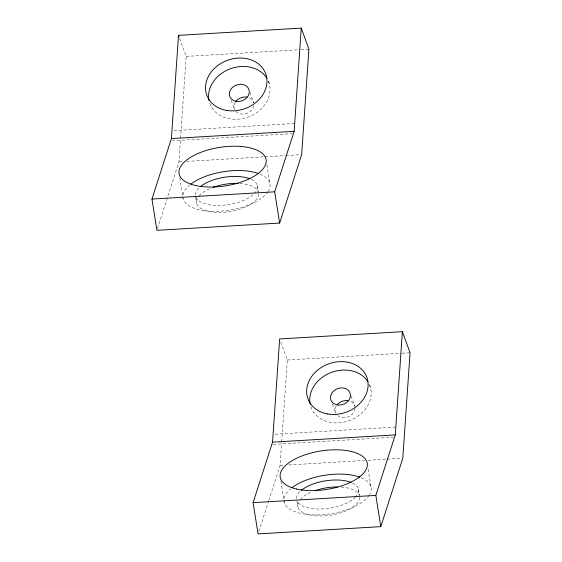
<?xml version="1.0" encoding="UTF-8"?>
<svg xmlns="http://www.w3.org/2000/svg" width="562" height="562" viewBox="0 0 562 562"><rect width="100%" height="100%" fill="white"/><g stroke="black" fill="none" stroke-linecap="round" stroke-linejoin="round"><path stroke-width="0.42" stroke-dasharray="2.81 2.11" d="M157.444 228.643L178.927 161.877L180.479 139.214M180.542 138.343L186.17 56.411L179.39 37.78M268.791 500.517L280.066 465.462L281.625 442.8M281.681 441.929L287.315 359.996L280.234 340.551M258.85 531.399L268.524 501.353M186.17 56.411L300.206 49.681M301.077 49.625L308.91 49.168M173.967 130.63L294.966 123.485M172.127 140.76L292.254 133.665M178.927 161.877L182.404 161.673M186.76 161.413L264.231 156.84M265.102 156.791L285.124 155.604M285.995 155.555L299.918 154.733M287.315 359.996L401.345 353.266M402.216 353.21L410.049 352.753M275.113 434.215L397.847 426.965M273.272 444.345L393.4 437.257M280.066 465.462L283.55 465.259M288.77 464.95L364.506 460.475M367.984 460.271L386.263 459.189M387.134 459.14L401.935 458.269M268.313 81.244L269.423 84.307M369.452 384.829L370.569 387.892M249.964 92.463L253.701 102.734A10.186 8.353 -20 0 0 249.416 97.802M351.11 396.048L354.847 406.319A10.186 8.353 -20 0 0 350.555 401.394M231.256 100.408L234.129 108.304M332.402 403.994L335.275 411.89M368.159 469.214L370.955 486.811M358.423 489.038L359.406 495.213M266.887 164.785L269.809 183.226M257.284 185.453L258.26 191.621M296.869 500.77L297.846 506.938M280.895 481.269L284.217 502.224M195.731 197.178L196.707 203.353M179.756 177.683L183.079 198.632M260.171 174.171A44.075 19.459 -9 0 1 268.376 191.052M267.955 191.719A44.075 19.459 -9 0 1 208.031 211.087A44.075 19.459 -9 0 1 189.408 185.242M251.418 179.461A31.346 13.839 -9 0 1 238.52 202.271A31.346 13.839 -9 0 1 195.829 197.1M195.414 194.979A31.346 13.839 -9 0 1 199.573 187.357M258.576 193.827A31.346 13.839 -9 0 1 222.643 212.296A31.346 13.839 -9 0 1 198.133 197.157M199.11 195.892A31.346 13.839 -9 0 1 210.602 188.319M239.967 183.486A31.346 13.839 -9 0 1 258.387 192.394M253.799 105.677A10.186 8.353 -20 0 1 245.503 113.756A10.186 8.353 -20 0 1 234.986 110.314M234.628 109.674A10.186 8.353 -20 0 1 235.127 102.432M268.362 81.118A31.346 25.704 -20 0 1 247.947 117.1A31.346 25.704 -20 0 1 209.429 102.263M361.31 477.756A44.075 19.459 -9 0 1 369.515 494.637M369.094 495.305A44.075 19.459 -9 0 1 309.177 514.673A44.075 19.459 -9 0 1 290.547 488.828M352.564 483.046A31.346 13.839 -9 0 1 356.027 496.499M355.542 497.026A31.346 13.839 -9 0 1 323.178 508.912A31.346 13.839 -9 0 1 296.968 500.686M296.553 498.564A31.346 13.839 -9 0 1 300.712 490.942M359.722 497.412A31.346 13.839 -9 0 1 323.782 515.881A31.346 13.839 -9 0 1 299.279 500.742M300.248 499.485A31.346 13.839 -9 0 1 311.741 491.905M341.106 487.078A31.346 13.839 -9 0 1 359.525 495.979M355.029 408.518A10.186 8.353 -20 0 1 347.07 417.229A10.186 8.353 -20 0 1 336.132 413.899M335.774 413.267A10.186 8.353 -20 0 1 336.273 406.017M369.501 384.703A31.346 25.704 -20 0 1 348.609 420.854A31.346 25.704 -20 0 1 310.35 405.04"/><path stroke-width="0.84" d="M171.41 138.575L178.505 35.35L301.246 28.1L308.91 49.168L301.661 154.627L279.644 223.065L156.903 230.315L151.951 199.067L171.41 138.575L294.151 131.325L301.246 28.1M272.556 442.161L279.644 338.935L402.385 331.685L410.049 352.753L402.806 458.213L380.783 526.65L258.049 533.9L253.09 502.653L272.556 442.161L395.29 434.911L402.385 331.685M279.644 223.065L274.685 191.818L294.151 131.325M380.783 526.65L375.83 495.403L395.29 434.911M151.951 199.067L274.685 191.818M253.09 502.653L375.83 495.403M178.505 35.35L179.095 36.966M190.813 184.111A44.075 19.459 -9 0 1 258.668 173.581M200.817 186.31A31.346 13.839 -9 0 1 249.978 178.828M235.576 101.743A10.186 8.353 -20 0 1 247.069 97.093M212.942 187.399A31.346 13.839 -9 0 1 238.295 183.402M209.022 100.64A31.346 25.704 -20 0 1 229.725 69.028A31.346 25.704 -20 0 1 266.795 78.132M291.959 487.697A44.075 19.459 -9 0 1 359.813 477.166M301.316 490.415A31.346 13.839 -9 0 1 351.124 482.414M337.228 404.675A10.186 8.353 -20 0 1 348.208 400.678M314.889 490.696A31.346 13.839 -9 0 1 337.727 486.945M310.168 404.226A31.346 25.704 -20 0 1 330.863 372.613A31.346 25.704 -20 0 1 367.941 381.717M195.365 185.446A44.075 19.459 -9 0 0 265.742 164.076A44.075 19.459 -9 0 0 206.661 150.349A44.075 19.459 -9 0 0 195.365 185.446M226.556 110.391A31.346 25.704 -20 0 0 266.36 75.884A31.346 25.704 -20 0 0 215.836 67.096A31.346 25.704 -20 0 0 226.556 110.391M236.166 101.315A10.186 8.353 -20 0 0 249.099 90.096A10.186 8.353 -20 0 0 232.682 87.236A10.186 8.353 -20 0 0 236.166 101.315M296.511 489.031A44.075 19.459 -9 0 0 366.881 467.661A44.075 19.459 -9 0 0 307.8 453.941A44.075 19.459 -9 0 0 296.511 489.031M327.702 413.976A31.346 25.704 -20 0 0 367.499 379.469A31.346 25.704 -20 0 0 316.975 370.681A31.346 25.704 -20 0 0 327.702 413.976M337.312 404.9A10.186 8.353 -20 0 0 350.245 393.681A10.186 8.353 -20 0 0 333.821 390.822A10.186 8.353 -20 0 0 337.312 404.9"/></g></svg>
